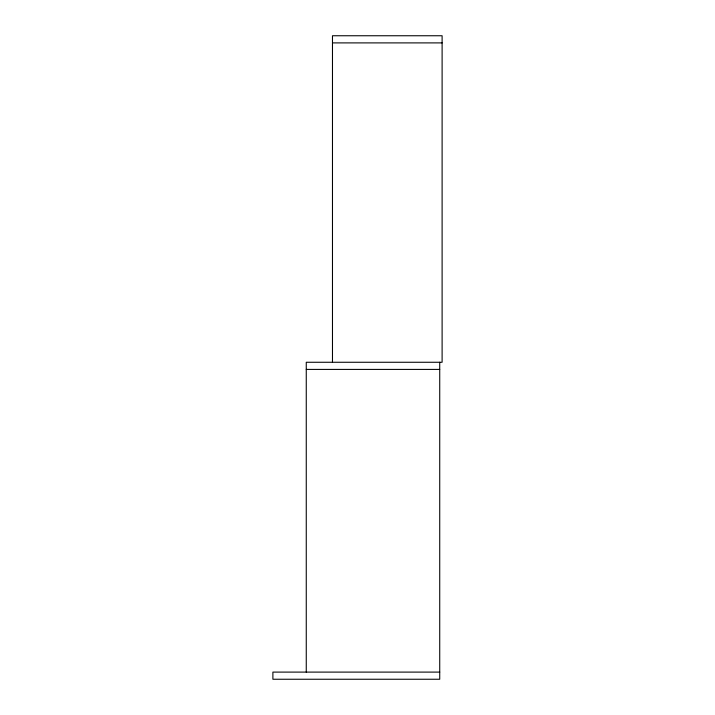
<?xml version="1.0" encoding="UTF-8"?>
<svg xmlns="http://www.w3.org/2000/svg" width="715" height="715" viewBox="0 0 715 715"><rect width="100%" height="100%" fill="white"/><g stroke="black" fill="none" stroke-linecap="round" stroke-linejoin="round"><path stroke-width="1.07" d="M332.475 42.9L442.111 42.9M306.261 369.414L439.725 369.414M439.725 672.1L272.889 672.1L272.889 679.25L439.725 679.25L439.725 362.264M332.475 362.264L332.475 35.75L442.111 35.75L442.111 362.264L306.261 362.264L306.261 672.1"/></g></svg>
